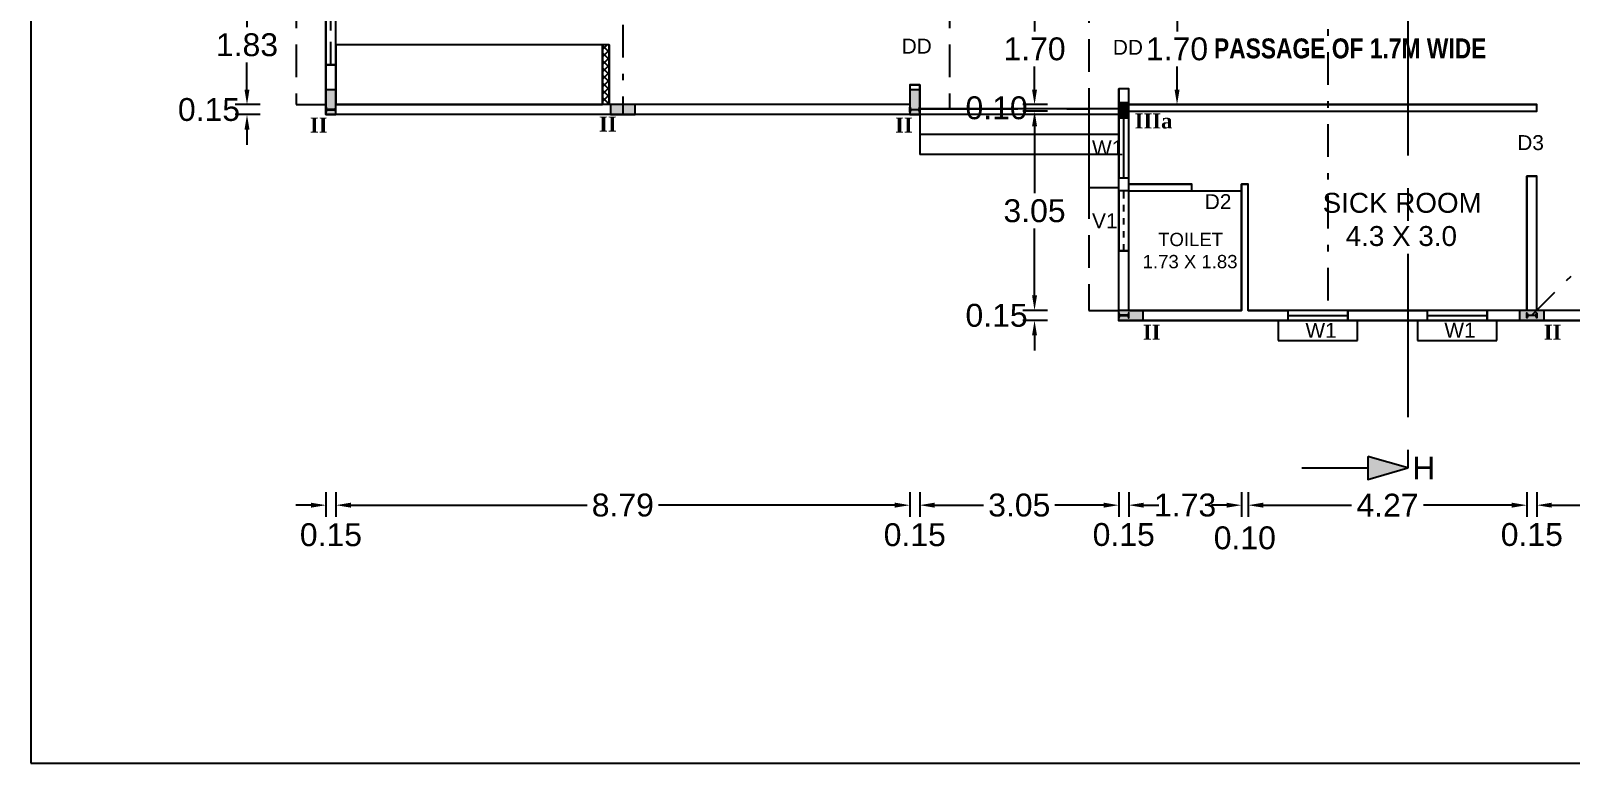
# Model space of a CAD drawing. Header units: metres. Extents: x 3715 to 4596, y 2418 to 2709.
# Drawn here: x 4028.15 to 4051.72, y 2494.22 to 2505.42 of the extents above; entities that cross this region are included whole.
import ezdxf

# ---------------------------------------------------------------- set-up
doc = ezdxf.new("R2010")
doc.units = ezdxf.units.M
doc.header["$MEASUREMENT"] = 0
for name, pattern in [('CENTER', [2, 1.25, -0.25, 0.25, -0.25]), ('DASHDOT', [1, 0.5, -0.25, 0, -0.25]), ('DASHED', [0.75, 0.5, -0.25])]:
    doc.linetypes.add(name, pattern=pattern)
for name, color, linetype in [('BLK_6_FLR_0_BLT_UP_AREA', 46, 'Continuous'), ('BLK_6_FLR_0_CARPET_AREA', 46, 'Continuous'), ('BLK_6_FLR_0_WASH', 55, 'Continuous'), ('BLK_6_FLR_0_WATER_CLOSET', 2, 'Continuous'), ('PATH_WAY', 4, 'Continuous')]:
    doc.layers.add(name, color=color, linetype=linetype)
doc.styles.add('Inner font', font='arial.ttf')
doc.styles.add('notes', font='arial.ttf')
doc.styles.get("Standard").update_dxf_attribs({"font": 'arial.ttf'})
doc.styles.add('Times New Roman$101', font='timesbd.ttf', dxfattribs={"height": 3.024})
doc.dimstyles.get("Standard").update_dxf_attribs({"dimtxt": 0.35, "dimasz": 0.23, "dimexe": 0.18, "dimexo": 0.0625, "dimgap": 0.09, "dimtad": 0, "dimtih": 1, "dimtoh": 1, "dimzin": 0, "dimdsep": 46, "dimtxsty": 'Standard', "dimcen": 0.09, "dimadec": 0, "dimazin": 0, "dimtfac": 1, "dimtofl": 0, "dimtmove": 2, "dimatfit": 3, "dimfxl": 0, "dimtolj": 1, "dimtzin": 0, "dimarcsym": 0})

# ---------------------------------------------------------------- blocks, each defined once
blk = doc.blocks.new('A$C459ead1b')
blk.add_lwpolyline([(-6, 1.5), (-6, -1.5), (-5.93, -1.5, 0.373885), (-5.76, -1.35), (-5.63, -0.41, -0.373885), (-5.27, -0.1), (-0.73, -0.1, -0.373885), (-0.37, -0.41), (-0.24, -1.35, 0.373885), (-0.07, -1.5), (0, -1.5), (0, 1.5), (-0.07, 1.5, 0.373885), (-0.24, 1.35), (-0.37, 0.41, -0.373885), (-0.73, 0.1), (-5.27, 0.1, -0.373885), (-5.63, 0.41), (-5.76, 1.35, 0.373885), (-5.93, 1.5)], format="xyb", close=True)
blk = doc.blocks.new('*D176')
at = {"color": 0, "lineweight": -2, "ltscale": 0.1}
for p, q in [((4051.212, 2498.366), (4051.212, 2497.986)), ((4064.013, 2498.366), (4064.013, 2497.986)), ((4051.442, 2498.166), (4056.949, 2498.166)), ((4063.783, 2498.166), (4058.276, 2498.166))]:
    blk.add_line(p, q, dxfattribs=at)
at = {"color": 0, "ltscale": 0.1}
for points in [[(4051.442, 2498.204), (4051.442, 2498.128), (4051.212, 2498.166)], [(4063.783, 2498.204), (4063.783, 2498.128), (4064.013, 2498.166)]]:
    blk.add_solid(points, dxfattribs=at)
at = {"color": 0, "ltscale": 0.1, "insert": (4057.613, 2498.166), "char_height": 0.35, "attachment_point": 5}
blk.add_mtext('\\A1;12.80', dxfattribs=at)
blk = doc.blocks.new('*D177')
at = {"color": 0, "lineweight": -2, "ltscale": 0.1}
for p, q in [((4051.059, 2498.366), (4051.059, 2497.986)), ((4051.212, 2498.366), (4051.212, 2497.986)), ((4050.829, 2498.166), (4050.599, 2498.166)), ((4051.442, 2498.166), (4051.672, 2498.166))]:
    blk.add_line(p, q, dxfattribs=at)
at = {"color": 0, "ltscale": 0.1}
for points in [[(4050.829, 2498.204), (4050.829, 2498.128), (4051.059, 2498.166)], [(4051.442, 2498.204), (4051.442, 2498.128), (4051.212, 2498.166)]]:
    blk.add_solid(points, dxfattribs=at)
at = {"color": 0, "ltscale": 0.1, "insert": (4051.136, 2497.715), "char_height": 0.35, "attachment_point": 5}
blk.add_mtext('\\A1;0.15', dxfattribs=at)
blk = doc.blocks.new('*D178')
at = {"color": 0, "lineweight": -2, "ltscale": 0.1}
for p, q in [((4044.963, 2498.366), (4044.963, 2497.986)), ((4046.691, 2498.366), (4046.691, 2497.986)), ((4045.193, 2498.166), (4045.299, 2498.166)), ((4046.461, 2498.166), (4046.355, 2498.166))]:
    blk.add_line(p, q, dxfattribs=at)
at = {"color": 0, "ltscale": 0.1}
for points in [[(4045.193, 2498.204), (4045.193, 2498.128), (4044.963, 2498.166)], [(4046.461, 2498.204), (4046.461, 2498.128), (4046.691, 2498.166)]]:
    blk.add_solid(points, dxfattribs=at)
at = {"color": 0, "ltscale": 0.1, "insert": (4045.827, 2498.166), "char_height": 0.35, "attachment_point": 5}
blk.add_mtext('\\A1;1.73', dxfattribs=at)
blk = doc.blocks.new('*D179')
at = {"color": 0, "lineweight": -2, "ltscale": 0.1}
for p, q in [((4044.811, 2498.366), (4044.811, 2497.986)), ((4044.963, 2498.366), (4044.963, 2497.986)), ((4044.581, 2498.166), (4044.351, 2498.166)), ((4045.193, 2498.166), (4045.423, 2498.166))]:
    blk.add_line(p, q, dxfattribs=at)
at = {"color": 0, "ltscale": 0.1}
for points in [[(4044.581, 2498.204), (4044.581, 2498.128), (4044.811, 2498.166)], [(4045.193, 2498.204), (4045.193, 2498.128), (4044.963, 2498.166)]]:
    blk.add_solid(points, dxfattribs=at)
at = {"color": 0, "ltscale": 0.1, "insert": (4044.887, 2497.715), "char_height": 0.35, "attachment_point": 5}
blk.add_mtext('\\A1;0.15', dxfattribs=at)
blk = doc.blocks.new('*D180')
at = {"color": 0, "lineweight": -2, "ltscale": 0.1}
for p, q in [((4041.763, 2498.366), (4041.763, 2497.986)), ((4044.811, 2498.366), (4044.811, 2497.986)), ((4041.993, 2498.166), (4042.741, 2498.166)), ((4044.581, 2498.166), (4043.833, 2498.166))]:
    blk.add_line(p, q, dxfattribs=at)
at = {"color": 0, "ltscale": 0.1}
for points in [[(4041.993, 2498.204), (4041.993, 2498.128), (4041.763, 2498.166)], [(4044.581, 2498.204), (4044.581, 2498.128), (4044.811, 2498.166)]]:
    blk.add_solid(points, dxfattribs=at)
at = {"color": 0, "ltscale": 0.1, "insert": (4043.287, 2498.166), "char_height": 0.35, "attachment_point": 5}
blk.add_mtext('\\A1;3.05', dxfattribs=at)
blk = doc.blocks.new('*D181')
at = {"color": 0, "lineweight": -2, "ltscale": 0.1}
for p, q in [((4041.611, 2498.366), (4041.611, 2497.986)), ((4041.763, 2498.366), (4041.763, 2497.986)), ((4041.381, 2498.166), (4041.151, 2498.166)), ((4041.993, 2498.166), (4042.223, 2498.166))]:
    blk.add_line(p, q, dxfattribs=at)
at = {"color": 0, "ltscale": 0.1}
for points in [[(4041.381, 2498.205), (4041.381, 2498.128), (4041.611, 2498.166)], [(4041.993, 2498.205), (4041.993, 2498.128), (4041.763, 2498.166)]]:
    blk.add_solid(points, dxfattribs=at)
at = {"color": 0, "ltscale": 0.1, "insert": (4041.687, 2497.712), "char_height": 0.35, "attachment_point": 5}
blk.add_mtext('\\A1;0.15', dxfattribs=at)
blk = doc.blocks.new('*D182')
at = {"color": 0, "lineweight": -2, "ltscale": 0.1}
for p, q in [((4032.822, 2498.366), (4032.822, 2497.986)), ((4041.611, 2498.366), (4041.611, 2497.986)), ((4033.052, 2498.166), (4036.671, 2498.166)), ((4041.381, 2498.166), (4037.762, 2498.166))]:
    blk.add_line(p, q, dxfattribs=at)
at = {"color": 0, "ltscale": 0.1}
for points in [[(4033.052, 2498.204), (4033.052, 2498.128), (4032.822, 2498.166)], [(4041.381, 2498.204), (4041.381, 2498.128), (4041.611, 2498.166)]]:
    blk.add_solid(points, dxfattribs=at)
at = {"color": 0, "ltscale": 0.1, "insert": (4037.216, 2498.166), "char_height": 0.35, "attachment_point": 5}
blk.add_mtext('\\A1;8.79', dxfattribs=at)
blk = doc.blocks.new('*D183')
at = {"color": 0, "lineweight": -2, "ltscale": 0.1}
for p, q in [((4032.67, 2498.366), (4032.67, 2497.986)), ((4032.822, 2498.366), (4032.822, 2497.986)), ((4032.44, 2498.166), (4032.21, 2498.166)), ((4033.052, 2498.166), (4033.282, 2498.166))]:
    blk.add_line(p, q, dxfattribs=at)
at = {"color": 0, "ltscale": 0.1}
for points in [[(4032.44, 2498.204), (4032.44, 2498.128), (4032.67, 2498.166)], [(4033.052, 2498.204), (4033.052, 2498.128), (4032.822, 2498.166)]]:
    blk.add_solid(points, dxfattribs=at)
at = {"color": 0, "ltscale": 0.1, "insert": (4032.746, 2497.712), "char_height": 0.35, "attachment_point": 5}
blk.add_mtext('\\A1;0.15', dxfattribs=at)
blk = doc.blocks.new('*D184')
at = {"color": 0, "lineweight": -2, "ltscale": 0.1}
for p, q in [((4031.461, 2504.525), (4031.461, 2504.755)), ((4031.661, 2504.295), (4031.281, 2504.295)), ((4031.661, 2504.142), (4031.281, 2504.142)), ((4031.461, 2503.912), (4031.461, 2503.682))]:
    blk.add_line(p, q, dxfattribs=at)
at = {"color": 0, "ltscale": 0.1}
for points in [[(4031.423, 2504.525), (4031.499, 2504.525), (4031.461, 2504.295)], [(4031.423, 2503.912), (4031.499, 2503.912), (4031.461, 2504.142)]]:
    blk.add_solid(points, dxfattribs=at)
at = {"color": 0, "ltscale": 0.1, "insert": (4030.879, 2504.218), "char_height": 0.35, "attachment_point": 5}
blk.add_mtext('\\A1;0.15', dxfattribs=at)
blk = doc.blocks.new('*D185')
at = {"color": 0, "lineweight": -2, "ltscale": 0.1}
for p, q in [((4031.661, 2506.123), (4031.281, 2506.123)), ((4031.461, 2505.893), (4031.461, 2505.478)), ((4031.461, 2504.525), (4031.461, 2504.94)), ((4031.661, 2504.295), (4031.281, 2504.295))]:
    blk.add_line(p, q, dxfattribs=at)
at = {"color": 0, "ltscale": 0.1}
for points in [[(4031.423, 2505.893), (4031.499, 2505.893), (4031.461, 2506.123)], [(4031.423, 2504.525), (4031.499, 2504.525), (4031.461, 2504.295)]]:
    blk.add_solid(points, dxfattribs=at)
at = {"color": 0, "ltscale": 0.1, "insert": (4031.461, 2505.209), "char_height": 0.35, "attachment_point": 5}
blk.add_mtext('\\A1;1.83', dxfattribs=at)
blk = doc.blocks.new('*D210')
at = {"color": 0, "lineweight": -2, "ltscale": 0.1}
for p, q in [((4043.521, 2501.375), (4043.521, 2501.605)), ((4043.721, 2501.145), (4043.341, 2501.145)), ((4043.721, 2500.993), (4043.341, 2500.993)), ((4043.521, 2500.763), (4043.521, 2500.533))]:
    blk.add_line(p, q, dxfattribs=at)
at = {"color": 0, "ltscale": 0.1}
for points in [[(4043.483, 2501.375), (4043.559, 2501.375), (4043.521, 2501.145)], [(4043.483, 2500.763), (4043.559, 2500.763), (4043.521, 2500.993)]]:
    blk.add_solid(points, dxfattribs=at)
at = {"color": 0, "ltscale": 0.1, "insert": (4042.939, 2501.069), "char_height": 0.35, "attachment_point": 5}
blk.add_mtext('\\A1;0.15', dxfattribs=at)
blk = doc.blocks.new('*D211')
at = {"color": 0, "lineweight": -2, "ltscale": 0.1}
for p, q in [((4043.721, 2504.193), (4043.341, 2504.193)), ((4043.521, 2503.963), (4043.521, 2502.938)), ((4043.521, 2501.375), (4043.521, 2502.4)), ((4043.721, 2501.145), (4043.341, 2501.145))]:
    blk.add_line(p, q, dxfattribs=at)
at = {"color": 0, "ltscale": 0.1}
for points in [[(4043.483, 2503.963), (4043.559, 2503.963), (4043.521, 2504.193)], [(4043.483, 2501.375), (4043.559, 2501.375), (4043.521, 2501.145)]]:
    blk.add_solid(points, dxfattribs=at)
at = {"color": 0, "ltscale": 0.1, "insert": (4043.521, 2502.669), "char_height": 0.35, "attachment_point": 5}
blk.add_mtext('\\A1;3.05', dxfattribs=at)
blk = doc.blocks.new('*D212')
at = {"color": 0, "lineweight": -2, "ltscale": 0.1}
for p, q in [((4043.521, 2504.525), (4043.521, 2504.755)), ((4043.721, 2504.295), (4043.341, 2504.295)), ((4043.721, 2504.193), (4043.341, 2504.193)), ((4043.521, 2503.963), (4043.521, 2503.733))]:
    blk.add_line(p, q, dxfattribs=at)
at = {"color": 0, "ltscale": 0.1}
for points in [[(4043.483, 2504.525), (4043.559, 2504.525), (4043.521, 2504.295)], [(4043.483, 2503.963), (4043.559, 2503.963), (4043.521, 2504.193)]]:
    blk.add_solid(points, dxfattribs=at)
at = {"color": 0, "ltscale": 0.1, "insert": (4042.939, 2504.244), "char_height": 0.35, "attachment_point": 5}
blk.add_mtext('\\A1;0.10', dxfattribs=at)
blk = doc.blocks.new('*D213')
at = {"color": 0, "lineweight": -2, "ltscale": 0.1}
for p, q in [((4043.721, 2505.996), (4043.341, 2505.996)), ((4043.521, 2505.766), (4043.521, 2505.414)), ((4043.521, 2504.525), (4043.521, 2504.877)), ((4043.721, 2504.295), (4043.341, 2504.295))]:
    blk.add_line(p, q, dxfattribs=at)
at = {"color": 0, "ltscale": 0.1}
for points in [[(4043.483, 2505.766), (4043.559, 2505.766), (4043.521, 2505.996)], [(4043.483, 2504.525), (4043.559, 2504.525), (4043.521, 2504.295)]]:
    blk.add_solid(points, dxfattribs=at)
at = {"color": 0, "ltscale": 0.1, "insert": (4043.521, 2505.146), "char_height": 0.35, "attachment_point": 5}
blk.add_mtext('\\A1;1.70', dxfattribs=at)
blk = doc.blocks.new('*D622')
at = {"layer": 'PATH_WAY', "color": 0, "lineweight": -2}
for p, q in [((4045.634, 2505.996), (4045.883, 2505.996)), ((4045.703, 2505.766), (4045.703, 2505.414)), ((4045.703, 2504.525), (4045.703, 2504.877)), ((4045.634, 2504.295), (4045.883, 2504.295))]:
    blk.add_line(p, q, dxfattribs=at)
at = {"layer": 'PATH_WAY', "color": 0}
for points in [[(4045.665, 2505.766), (4045.742, 2505.766), (4045.703, 2505.996)], [(4045.665, 2504.525), (4045.742, 2504.525), (4045.703, 2504.295)]]:
    blk.add_solid(points, dxfattribs=at)
at = {"layer": 'PATH_WAY', "color": 0, "insert": (4045.703, 2505.146), "char_height": 0.35, "attachment_point": 5}
blk.add_mtext('\\A1;1.70', dxfattribs=at)
blk = doc.blocks.new('*D655')
at = {"color": 0, "lineweight": -2}
for p, q in [((4046.792, 2498.366), (4046.792, 2497.986)), ((4051.059, 2498.366), (4051.059, 2497.986)), ((4047.022, 2498.166), (4048.374, 2498.166)), ((4050.829, 2498.166), (4049.477, 2498.166))]:
    blk.add_line(p, q, dxfattribs=at)
at = {"color": 0}
for points in [[(4047.022, 2498.204), (4047.022, 2498.128), (4046.792, 2498.166)], [(4050.829, 2498.204), (4050.829, 2498.128), (4051.059, 2498.166)]]:
    blk.add_solid(points, dxfattribs=at)
at = {"color": 0, "insert": (4048.926, 2498.166), "char_height": 0.35, "attachment_point": 5}
blk.add_mtext('\\A1;4.27', dxfattribs=at)
blk = doc.blocks.new('*D656')
at = {"color": 0, "lineweight": -2}
for p, q in [((4046.691, 2498.366), (4046.691, 2497.986)), ((4046.792, 2498.366), (4046.792, 2497.986)), ((4046.461, 2498.166), (4046.231, 2498.166)), ((4047.022, 2498.166), (4047.252, 2498.166))]:
    blk.add_line(p, q, dxfattribs=at)
at = {"color": 0}
for points in [[(4046.461, 2498.204), (4046.461, 2498.128), (4046.691, 2498.166)], [(4047.022, 2498.204), (4047.022, 2498.128), (4046.792, 2498.166)]]:
    blk.add_solid(points, dxfattribs=at)
at = {"color": 0, "insert": (4046.741, 2497.664), "char_height": 0.35, "attachment_point": 5}
blk.add_mtext('\\A1;0.10', dxfattribs=at)

msp = doc.modelspace()

# ---------------------------------------------------------------- hatches: boundary and pattern name
h = msp.add_hatch()
h.set_pattern_fill('ANSI37', color=256, scale=0.0254)
h.set_pattern_definition([(45, (3679.84817, 4702.55668), (-0.0570246264, 0.0570246264), []), (135, (3679.84817, 4702.55668), (-0.0570246264, -0.0570246264), [])])
h.paths.add_polyline_path([(4037.00758, 2505.209), (4036.90598, 2505.209), (4036.90598, 2504.2946), (4037.00758, 2504.2946)])
h = msp.add_hatch(color=1)
h.dxf.hatch_style = 1
h.paths.add_polyline_path([(4032.82224, 2504.5222), (4032.66984, 2504.5222), (4032.66984, 2504.1422), (4032.82224, 2504.1422)])
h = msp.add_hatch(color=1)
h.dxf.hatch_style = 1
h.paths.add_polyline_path([(4041.76304, 2504.5222), (4041.61064, 2504.5222), (4041.61064, 2504.1422), (4041.76304, 2504.1422)])
h = msp.add_hatch(color=1)
h.dxf.hatch_style = 1
h.paths.add_polyline_path([(4037.02644, 2504.2946), (4037.02644, 2504.1422), (4037.40644, 2504.1422), (4037.40644, 2504.2946)])
h = msp.add_hatch(color=1)
h.dxf.hatch_style = 1
h.paths.add_polyline_path([(4044.96344, 2504.3214), (4044.81104, 2504.3214), (4044.81104, 2504.0914), (4044.96344, 2504.0914)])
h = msp.add_hatch(color=1)
h.dxf.hatch_style = 1
h.paths.add_polyline_path([(4044.80671, 2501.145), (4044.80671, 2500.9926), (4045.18671, 2500.9926), (4045.18671, 2501.145)])
h = msp.add_hatch(color=1)
h.dxf.hatch_style = 1
h.paths.add_polyline_path([(4050.94567, 2501.145), (4050.94567, 2500.9926), (4051.32567, 2500.9926), (4051.32567, 2501.145)])
h = msp.add_hatch(color=256)
h.dxf.hatch_style = 1
h.paths.add_polyline_path([(4048.62636, 2498.56026), (4049.23743, 2498.73485), (4048.62514, 2498.90837)])

# ---------------------------------------------------------------- linework, layer by layer
at = {"linetype": 'CENTER', "ltscale": 2}
msp.add_line((4049.23743, 2562.01423), (4049.23743, 2498.73485), dxfattribs=at)
at = {"linetype": 'DASHDOT'}
for p, q in [((4048.01144, 2545.7982), (4048.01144, 2501.145)), ((4037.21644, 2512.1178, 0), (4037.21644, 2504.1422, 0)), ((4051.13564, 2501.07134), (4052.9404, 2502.87357))]:
    msp.add_line(p, q, dxfattribs=at)
for p, q in [((4037.00758, 2505.209, 0), (4036.90598, 2505.209, 0)), ((4036.90598, 2505.209, 0), (4036.90598, 2504.2946, 0)), ((4037.00758, 2505.209, 0), (4037.00758, 2504.2946, 0)), ((4032.66984, 2504.9042, 0), (4032.66984, 2504.1422, 0)), ((4032.82224, 2504.9042, 0), (4032.66984, 2504.9042, 0)), ((4032.82224, 2504.9042, 0), (4032.82224, 2504.2946, 0)), ((4041.61064, 2504.5994, 0), (4041.61064, 2504.2946, 0)), ((4041.61064, 2504.5994, 0), (4041.76304, 2504.5994, 0)), ((4041.76304, 2504.5994, 0), (4041.76304, 2504.1422, 0)), ((4044.81104, 2504.0914), (4044.81104, 2504.5359)), ((4044.96344, 2504.5359), (4044.81104, 2504.5359)), ((4044.96344, 2504.0914), (4044.96344, 2504.5359)), ((4041.61064, 2504.2946, 0), (4032.82224, 2504.2946, 0)), ((4044.96344, 2504.2946), (4051.21184, 2504.2946)), ((4051.21184, 2504.193), (4051.21184, 2504.2946)), ((4041.76304, 2504.1422, 0), (4032.66984, 2504.1422, 0)), ((4044.81104, 2504.1422, 0), (4041.76304, 2504.1422, 0)), ((4041.76304, 2504.1422, 0), (4041.76304, 2503.5326, 0)), ((4044.81104, 2504.0914), (4044.96344, 2504.0914)), ((4044.96344, 2504.193), (4051.21184, 2504.193)), ((4044.81104, 2503.8374, 0), (4041.76304, 2503.8374, 0)), ((4044.81104, 2503.5326, 0), (4041.76304, 2503.5326, 0)), ((4044.81104, 2502.9738), (4044.81104, 2503.177)), ((4044.81104, 2503.177), (4044.96344, 2503.177)), ((4044.96344, 2502.9738), (4044.96344, 2503.177)), ((4044.96344, 2503.0754), (4045.92864, 2503.0754)), ((4045.92864, 2502.9738), (4045.92864, 2503.0754)), ((4046.69064, 2501.145), (4046.69064, 2503.0754)), ((4046.69064, 2503.0754), (4046.79224, 2503.0754)), ((4046.79224, 2501.145), (4046.79224, 2503.0754)), ((4051.05944, 2501.145), (4051.05947, 2503.2024)), ((4051.05947, 2503.2024), (4051.21187, 2503.2024)), ((4051.21184, 2501.145), (4051.21187, 2503.2024)), ((4044.96344, 2502.9738), (4044.81104, 2502.9738)), ((4044.96344, 2502.9738), (4045.92864, 2502.9738)), ((4044.81104, 2500.9926), (4044.81104, 2502.0594)), ((4044.96344, 2502.0594), (4044.81104, 2502.0594)), ((4044.96344, 2501.145), (4044.96344, 2502.0594)), ((4044.81104, 2500.9926), (4047.40184, 2500.9926)), ((4044.96344, 2501.145), (4046.69064, 2501.145)), ((4046.79224, 2501.145), (4047.40184, 2501.145)), ((4047.40184, 2501.145), (4047.40184, 2500.9926)), ((4048.31624, 2501.145), (4049.53544, 2501.145)), ((4048.31624, 2501.145), (4048.31624, 2500.9926)), ((4048.31624, 2500.9926), (4049.53544, 2500.9926)), ((4049.53544, 2501.145), (4049.53544, 2500.9926)), ((4051.05944, 2501.145), (4050.44984, 2501.145)), ((4050.44984, 2501.145), (4050.44984, 2500.9926)), ((4050.44984, 2500.9926), (4053.04064, 2500.9926)), ((4053.04064, 2501.145), (4051.21184, 2501.145)), ((4048.62575, 2498.73432), (4047.61592, 2498.73432))]:
    msp.add_line(p, q)
at = {"ltscale": 0.1}
msp.add_lwpolyline([(4028.15012, 2494.21817), (4146.15012, 2494.21817), (4146.15012, 2575.52744), (4028.15012, 2575.52744)], close=True, dxfattribs=at)
at = {"linetype": 'DASHED'}
msp.add_lwpolyline([(4044.81104, 2545.7982), (4044.35384, 2545.7982), (4044.35384, 2501.145), (4044.81104, 2501.145)], dxfattribs=at)
at = {"linetype": 'DASHED', "elevation": 0}
for points in [[(4032.66984, 2511.9654), (4032.21264, 2511.9654), (4032.21264, 2504.2946), (4032.66984, 2504.2946)], [(4041.76304, 2511.9654), (4042.22024, 2511.9654), (4042.22024, 2504.2311), (4042.22024, 2504.2311)]]:
    msp.add_lwpolyline(points, dxfattribs=at)
at = {"linetype": 'Continuous', "ltscale": 0.01, "elevation": 0}
msp.add_lwpolyline([(4032.82224, 2507.9522), (4032.66984, 2507.9522), (4032.66984, 2504.9042), (4032.82224, 2504.9042)], close=True, dxfattribs=at)
at = {"linetype": 'DASHED', "ltscale": 0.7, "elevation": 0}
msp.add_lwpolyline([(4032.74604, 2504.9042), (4032.74604, 2507.9522)], dxfattribs=at)
at = {"color": 1}
for points in [[(4032.82224, 2504.5222), (4032.66984, 2504.5222), (4032.66984, 2504.1422), (4032.82224, 2504.1422)], [(4037.02644, 2504.2946), (4037.02644, 2504.1422), (4037.40644, 2504.1422), (4037.40644, 2504.2946)], [(4044.81104, 2504.0914), (4044.96344, 2504.0914), (4044.96344, 2504.3214), (4044.81104, 2504.3214)], [(4044.80671, 2501.145), (4044.80671, 2500.9926), (4045.18671, 2500.9926), (4045.18671, 2501.145)], [(4050.94567, 2501.145), (4050.94567, 2500.9926), (4051.32567, 2500.9926), (4051.32567, 2501.145)]]:
    msp.add_lwpolyline(points, close=True, dxfattribs=at)
at = {"color": 1, "elevation": 0}
msp.add_lwpolyline([(4041.76304, 2504.5222), (4041.61064, 2504.5222), (4041.61064, 2504.1422), (4041.76304, 2504.1422)], close=True, dxfattribs=at)
at = {"linetype": 'DASHED', "ltscale": 3}
for points in [[(4041.76304, 2504.2311), (4044.35384, 2504.2311), (4044.35384, 2503.0246), (4044.81104, 2503.0246)], [(4047.24944, 2500.9926), (4047.24944, 2500.6878), (4048.46864, 2500.6878), (4048.46864, 2500.9926)], [(4049.38304, 2500.9926), (4049.38304, 2500.6878), (4050.60224, 2500.6878), (4050.60224, 2500.9926)]]:
    msp.add_lwpolyline(points, dxfattribs=at)
for points in [[(4044.81104, 2504.0914), (4044.81104, 2503.177), (4044.96344, 2503.177), (4044.96344, 2504.0914)], [(4044.81104, 2502.9738), (4044.81104, 2502.0594), (4044.96344, 2502.0594), (4044.96344, 2502.9738)], [(4048.31624, 2501.145), (4047.40184, 2501.145), (4047.40184, 2500.9926), (4048.31624, 2500.9926)], [(4050.44984, 2501.145), (4049.53544, 2501.145), (4049.53544, 2500.9926), (4050.44984, 2500.9926)], [(4048.62514, 2498.90837), (4048.62636, 2498.56026), (4049.23743, 2498.73485), (4049.23743, 2498.73485)]]:
    msp.add_lwpolyline(points, close=True)
at = {"linetype": 'Continuous', "ltscale": 0.5}
msp.add_lwpolyline([(4044.88724, 2503.177), (4044.88724, 2504.0914)], dxfattribs=at)
at = {"linetype": 'DASHED', "ltscale": 0.01}
msp.add_lwpolyline([(4044.88724, 2502.0594), (4044.88724, 2502.9738)], dxfattribs=at)
for points in [[(4047.40184, 2501.0688), (4048.31624, 2501.0688)], [(4049.53544, 2501.0688), (4050.44984, 2501.0688)]]:
    msp.add_lwpolyline(points)
at = {"layer": 'BLK_6_FLR_0_BLT_UP_AREA', "color": 46}
msp.add_lwpolyline([(4059.23445, 2548.9986), (4059.23445, 2545.9506), (4070.41424, 2545.9506), (4070.41424, 2500.9926), (4070.41424, 2500.9926), (4062.34027, 2500.9926), (4062.34027, 2499.1638), (4052.88503, 2499.1638), (4052.88503, 2500.9926), (4044.81104, 2500.9926), (4044.81104, 2504.1422), (4032.66984, 2504.1422), (4032.66984, 2512.1178), (4041.76304, 2512.1178), (4041.76304, 2506.05992), (4044.81104, 2506.05992), (4044.81104, 2543.96939), (4041.76304, 2543.96939), (4041.76304, 2537.975), (4032.66984, 2537.975), (4032.66984, 2545.9506), (4054.99136, 2545.9506), (4054.99136, 2548.9986)], dxfattribs=at)
at = {"layer": 'BLK_6_FLR_0_CARPET_AREA', "color": 46}
msp.add_lwpolyline([(4064.01342, 2501.145), (4051.21184, 2501.145), (4051.21187, 2503.2024), (4051.05947, 2503.2024), (4051.05944, 2501.145), (4046.79224, 2501.145), (4046.79224, 2503.0754), (4046.69064, 2503.0754), (4046.69064, 2501.145), (4044.96344, 2501.145), (4044.96344, 2502.9738), (4045.92864, 2502.9738), (4045.92864, 2503.0754), (4044.96344, 2503.0754), (4044.96344, 2504.193), (4051.21184, 2504.193), (4051.21184, 2504.2946), (4044.96344, 2504.2946), (4044.96344, 2504.5359), (4044.81104, 2504.5359), (4044.81104, 2504.2311), (4041.76304, 2504.2311), (4041.76304, 2504.5994), (4041.61064, 2504.5994), (4041.61064, 2504.2946), (4037.00758, 2504.2946), (4037.00758, 2505.209), (4036.90598, 2505.209), (4036.90598, 2504.2946), (4032.82224, 2504.2946), (4032.82224, 2506.1234)], dxfattribs=at)
at = {"layer": 'BLK_6_FLR_0_WASH'}
msp.add_lwpolyline([(4032.82224, 2504.2946), (4036.90598, 2504.2946), (4036.90598, 2505.209), (4032.82224, 2505.209)], close=True, dxfattribs=at)
at = {"layer": 'BLK_6_FLR_0_WATER_CLOSET', "color": 2}
msp.add_lwpolyline([(4046.69064, 2501.145), (4044.96344, 2501.145), (4044.96344, 2502.9738), (4046.69064, 2502.9738)], close=True, dxfattribs=at)

# ---------------------------------------------------------------- block references
at = {"yscale": 0.0254, "zscale": 0.0254}
for p, xscale in [((4032.82224, 2504.2184, 0), 0.0254), ((4041.61064, 2504.2184, 0), -0.0254), ((4044.96344, 2501.0688), 0.0254), ((4051.05944, 2501.0688), -0.0254)]:
    msp.add_blockref('A$C459ead1b', p, dxfattribs=dict(at, xscale=xscale))

# ---------------------------------------------------------------- texts
at = {"style": 'notes'}
for s, p in [('DD', (4041.48649, 2505.0756)), ('DD', (4044.71982, 2505.05746)), ('D3', (4050.91269, 2503.59938)), ('W1', (4044.40115, 2503.51875)), ('D2', (4046.1274, 2502.69608)), ('V1', (4044.40115, 2502.40115)), ('W1', (4047.66927, 2500.72697)), ('W1', (4049.79647, 2500.72964))]:
    msp.add_text(s, height=0.2286, dxfattribs=at).set_placement(p)
at = {"color": 7, "style": 'Times New Roman$101'}
for s, p in [('II', (4032.4246, 2503.86699)), ('II', (4036.85167, 2503.88264)), ('II', (4041.3854, 2503.86706)), ('IIIa', (4045.05333, 2503.93007)), ('II', (4045.18042, 2500.69795)), ('II', (4051.31938, 2500.69795))]:
    msp.add_text(s, height=0.23, dxfattribs=at).set_placement(p)
msp.add_text('H', height=0.35).set_placement((4049.30536, 2498.55928))
at = {"attachment_point": 1, "style": 'Inner font'}
for s, insert, char_height, width in [('{\\fArial Narrow|b1|i0|c0|p34;\\W3.84822; \\W1;PASSAGE OF 1.7M WIDE}', (4045.89535, 2505.30763), 0.3048, 4.8760185), ('{\\W7.298939; }SICK ROOM  \\P{\\W5.14288;  }4.3 X 3.0', (4047.06906, 2502.9448), 0.3048, 4.1123453), ('   TOILET \\P1.73 X 1.83', (4045.17709, 2502.33333), 0.2032, 4.1123453)]:
    msp.add_mtext(s, dxfattribs=dict(at, insert=insert, char_height=char_height, width=width))

# ---------------------------------------------------------------- dimensions: what is measured, and where the dimension line sits
at = {"ltscale": 0.1}
for base, p1, p2, picture, middle in [((4031.46099, 2506.1234), (4032.88858, 2504.2946, 0), (4033.08882, 2506.1234, 0), '*D185', (4031.46099, 2505.209)), ((4043.52114, 2505.9964), (4045.27327, 2504.2946), (4045.55954, 2505.9964), '*D213', (4043.52114, 2505.1455)), ((4031.46099, 2504.2946), (4032.88858, 2504.1422, 0), (4032.88858, 2504.2946, 0), '*D184', (4030.87859, 2504.2184)), ((4043.52114, 2504.2946), (4045.26742, 2504.193), (4045.27327, 2504.2946), '*D212', (4042.93874, 2504.2438)), ((4043.52114, 2504.193), (4045.32376, 2501.145), (4045.26742, 2504.193), '*D211', (4043.52114, 2502.669)), ((4043.52114, 2501.145), (4045.32376, 2500.9926), (4045.32376, 2501.145), '*D210', (4042.93874, 2501.0688))]:
    dim = msp.add_linear_dim(base=base, p1=p1, p2=p2, angle=90, dimstyle='Standard', dxfattribs=at)
    dim.commit()
    dim.dimension.update_dxf_attribs({"geometry": picture, "text_midpoint": middle})
for base, p1, p2, picture, middle in [((4032.82224, 2498.16602), (4032.66984, 2504.63639, 0), (4032.82224, 2504.63639, 0), '*D183', (4032.74604, 2497.71241)), ((4041.61064, 2498.16629), (4041.76304, 2504.3708, 0), (4041.61064, 2504.3708, 0), '*D181', (4041.68684, 2497.71241)), ((4051.05945, 2498.16602), (4051.21185, 2501.89261), (4051.05945, 2501.93245), '*D177', (4051.13565, 2497.71512)), ((4044.81104, 2498.16602), (4044.96344, 2501.36912), (4044.81104, 2501.32745), '*D179', (4044.88724, 2497.71512))]:
    dim = msp.add_linear_dim(base=base, p1=p1, p2=p2, dimstyle='Standard', dxfattribs=at)
    dim.commit()
    dim.dimension.update_dxf_attribs({"geometry": picture, "text_midpoint": middle, "dimtype": 160})
for base, p1, p2, picture, middle in [((4032.82224, 2498.16602), (4041.61064, 2504.3708, 0), (4032.82224, 2504.3708, 0), '*D182', (4037.21644, 2498.16602)), ((4041.76304, 2498.16602), (4044.81104, 2501.526), (4041.76304, 2504.3708, 0), '*D180', (4043.28704, 2498.16602)), ((4044.96344, 2498.16602), (4046.69064, 2501.93245), (4044.96344, 2501.36912), '*D178', (4045.82704, 2498.16602)), ((4051.21185, 2498.16602), (4064.01344, 2501.57127), (4051.21185, 2501.89261), '*D176', (4057.61264, 2498.16602))]:
    dim = msp.add_linear_dim(base=base, p1=p1, p2=p2, dimstyle='Standard', dxfattribs=at)
    dim.commit()
    dim.dimension.update_dxf_attribs({"geometry": picture, "text_midpoint": middle})
dim = msp.add_linear_dim(base=(4046.79224, 2498.16602), p1=(4046.69064, 2502.62961), p2=(4046.79224, 2502.62961), dimstyle='Standard')
dim.commit()
dim.dimension.update_dxf_attribs({"geometry": '*D656', "text_midpoint": (4046.74144, 2497.66421), "dimtype": 160})
dim = msp.add_linear_dim(base=(4051.05944, 2498.16602), p1=(4046.79224, 2501.145), p2=(4051.05944, 2501.145), dimstyle='Standard')
dim.commit()
dim.dimension.update_dxf_attribs({"geometry": '*D655', "text_midpoint": (4048.92584, 2498.16602)})
at = {"layer": 'PATH_WAY'}
dim = msp.add_linear_dim(base=(4045.70347, 2504.2946), p1=(4045.57123, 2505.9964), p2=(4045.57123, 2504.2946), angle=90, dimstyle='Standard', dxfattribs=at)
dim.commit()
dim.dimension.update_dxf_attribs({"geometry": '*D622', "text_midpoint": (4045.70347, 2505.1455)})

doc.saveas('drawing.dxf')
